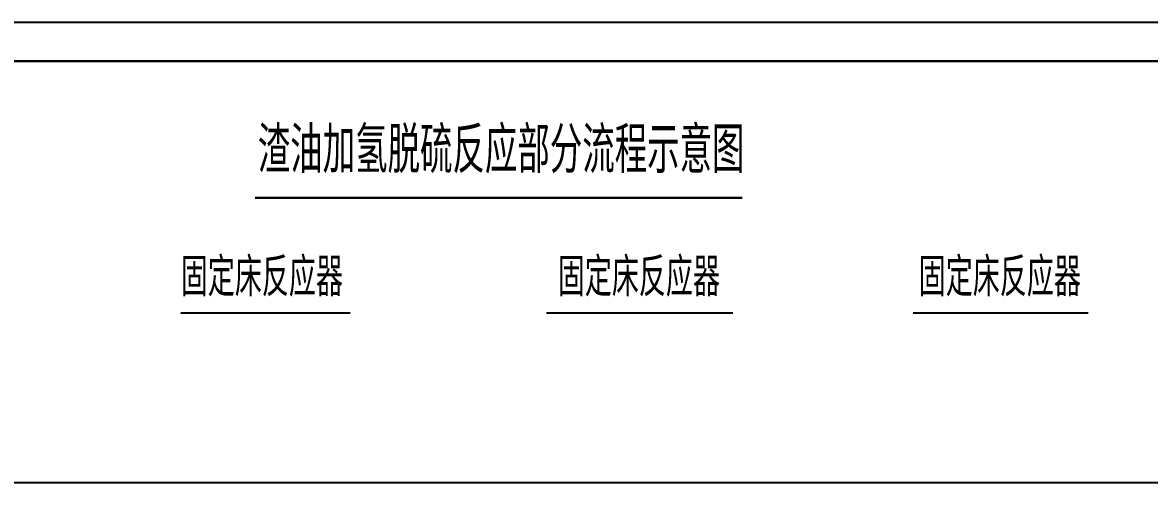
# Model space of a CAD drawing. Extents: x 0 to 420, y 0 to 297.
# Drawn here: x 146.5 to 292.4, y 237.3 to 296.9 of the extents above; entities that cross this region are included whole.
import ezdxf

# ---------------------------------------------------------------- set-up
doc = ezdxf.new("R2010")
doc.units = 0
doc.header["$LTSCALE"] = 300
doc.header["$MEASUREMENT"] = 0
doc.layers.get('0').update_dxf_attribs({"linetype": 'CONTINUOUS'})
doc.styles.get("Standard").update_dxf_attribs({"font": 'txt', "width": 0.62, "bigfont": 'hztxt'})

msp = doc.modelspace()

# ---------------------------------------------------------------- linework, layer by layer
for p, q in [((419.86, 296.85), (-0.14, 296.85)), ((167.04, 259.28), (188.97, 259.28)), ((214.38, 259.28), (238.51, 259.28)), ((261.83, 259.28), (284.49, 259.28)), ((62.8, 237.32), (328.95, 237.32))]:
    msp.add_line(p, q)
at = {"const_width": 0.3}
for points in [[(414.86, 291.85), (24.86, 291.85)], [(176.62, 274.15), (239.71, 274.15)]]:
    msp.add_lwpolyline(points, dxfattribs=at)

# ---------------------------------------------------------------- texts
at = {"width": 0.7}
for s, height, p in [('渣油加氢脱硫反应部分流程示意图', 6, (177, 277.36)), ('固定床反应器', 5, (167.03, 261.41)), ('固定床反应器', 5, (215.83, 261.41)), ('固定床反应器', 5, (262.55, 261.41))]:
    msp.add_text(s, height=height, dxfattribs=at).set_placement(p)

doc.saveas('drawing.dxf')
